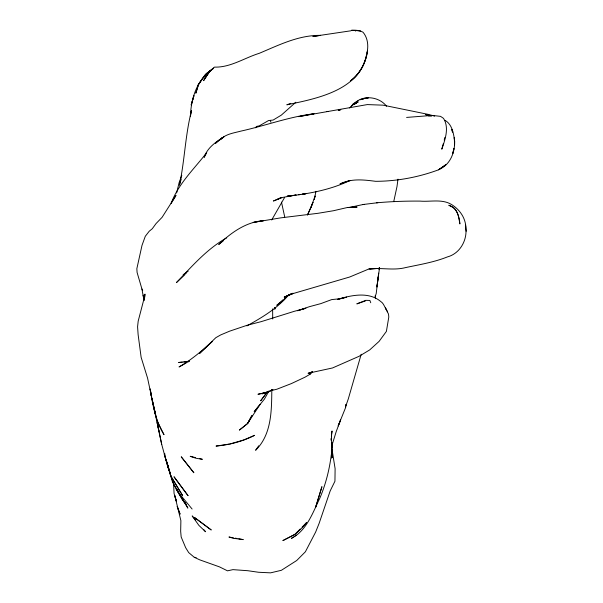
<?xml version="1.0" encoding="UTF-8"?>
<svg xmlns="http://www.w3.org/2000/svg" width="603" height="603" viewBox="0 0 603 603"><rect width="100%" height="100%" fill="white"/><g stroke="black" fill="none" stroke-linecap="round" stroke-linejoin="round"><path stroke-width="0.9" d="M331.944 447.78L331.997 444.577M272.699 318.995L272.639 308.879M271.817 389.432C271.584 410.462 271.765 434.416 255.612 450.275L258.725 445.783M144.373 299.555L144.954 294.098L144.577 297.648M144.238 300.324L144.532 296.789L138.185 321.143L137.582 326.773L138.125 334.642L141.132 357.33L147.584 378.164L151.564 396.902M379.551 267.634L376.92 287.028L378.187 276.852M275.013 307.432L274.81 309.196L275.036 307.372M330.926 440.077L331.153 438.26M331.379 436.444L332.049 430.987C330.354 439.12 333.075 447.253 331.213 455.378C329.336 470.046 325.635 484.45 319.876 498.086C312.769 512.625 306.723 530.572 291.46 538.351L293.533 536.979M376.589 202.849L377.764 202.706C391.844 201.492 405.977 200.98 420.11 201.108C430.286 201.982 441.728 198.847 450.999 204.206C459.81 209.407 465.976 218.316 465.923 228.778C466.993 240.929 459.592 253.705 447.388 256.923C433.956 262.297 419.628 264.596 405.555 267.596C393.767 270.657 381.85 267.574 369.971 268.885L379.34 268.403L369.074 268.976L369.609 268.682L349.71 277.003L289.033 294.754L293.073 293.284L284.269 297.075L293.073 293.284M378.413 275.006L378.639 273.159L376.219 293.48L375.111 296.887M397.98 179.166L396.993 186.538L393.782 201.379M191.528 110.635L190.382 116.341C190.993 99.714 196.163 81.556 210.048 71.199M191.505 110.703C185.196 135.155 184.737 160.609 179.408 185.204L181.217 179.083M315.98 191.294L314.276 199.48L315.045 196.035L310.982 207.515L307.394 215.135M366.586 54.617C359.803 90.405 316.703 98.606 286.824 104.809L290.85 103.354M366.978 52.921C368.599 45.851 367.853 37.929 363.014 32.215L360.594 31.062L356.984 30.331L351.685 30.15M176.641 192.968L179.038 182.913L181.804 175.307M444.215 140.107L444.856 137.484M443.356 143.597L441.795 149.19C445.127 139.595 449.423 127.776 443.514 118.346L440.514 116.349L432.321 115.422L406.595 117.419M361.205 354.247L348.263 399.035L345.406 407.168L345.918 404.575L345.67 407.417L338.177 425.952L340.574 419.959L336.203 431.627L332.117 444.848M310.982 207.515L313.002 202.299L307.756 214.374M269.066 390.804L264.378 399.163L254.157 411.743L260.187 404.251L247.961 422.816L252.024 415.505L247.788 423.359L239.497 430.014L247.788 423.359L251.489 416.417M284.571 197.528L271.689 219.989M206.603 152.853L204.191 157.323C207.198 147.886 215.851 141.848 223.901 136.926L220.185 139.708C225.703 133.934 233.798 133.022 241.11 131.062C265.441 125.688 289.123 116.771 314.065 113.726L298.658 116.628L367.302 104.583L383.214 105.178L428.793 114.495L434.657 116.145M204.741 75.594L198.101 85.249L198.41 84.767L195.832 93.231L198.553 84.201L205.269 74.516L210.726 70.347M267.265 391.988L260.654 400.822L267.672 391.4M351.006 106.723L353.215 103.791L357.963 100.98M206.007 153.584L206.535 152.906M206.739 152.604C194.151 169.021 178.533 183.455 171.162 203.286L175.986 195.432L162.101 217.306L156.049 223.57L152.273 228.733L149.227 231.228L145.293 236.286L141.999 245.391L136.843 268.719L137.092 272.466L141.931 288.988L143.861 299.706M272.571 389.734L270.001 390.865L276.807 389.244L291.392 383.583L305.11 377.124L310.04 374.237L312.075 371.817M310.04 374.237L312.369 371.463M288.671 294.882C277.372 308.465 262.086 317.457 246.898 325.906M255.371 127.798L256.607 126.426L259.252 125.876L268.554 120.547L273.144 120.057L281.3 115.143L295.824 102.231M349.657 108.027L353.162 104.334L358.174 101.93L353.2 104.764C361.589 94.339 378.812 96.133 386.553 106.249M288.603 294.905L283.47 300.279L276.777 305.322L283.011 299.774M266.33 392.53L267.272 391.551M300.121 529.095L294.89 534.386L282.995 540.529L294.89 534.386L302.337 527.55L306.663 522.469L302.088 527.105M185.038 274.538L176.4 282.626C191.912 266.383 206.844 248.994 226.705 237.831M284.397 298.545L287.865 295.462M223.14 240.996L218.731 244.464C231.039 232.705 246.084 221.829 263.617 220.66L253.192 222.439L280.794 217.856L317.977 213.304L333.444 210.733L347.479 207.485L356.931 207.093L347.479 207.485M354.926 104.048L357.006 102.51M310.997 372.262L309.588 373.287L311.962 372.209L308.043 373.28L332.517 367.966L359.079 356.298L369.707 349.906L379.106 341.366L386.395 331.394L388.799 317.012L388.505 314.057L385.34 307.907L387.601 311.781M188.159 271.177L183.131 274.78L186.433 272.993M213.613 68.124L206.143 73.8L208.57 72.443M213.462 68.463L210.085 70.875L203.58 80.689L209.565 71.018L204.651 78.571L210.085 70.875L214.502 67.114C230.376 67.634 244.486 57.896 259.215 53.328C278.895 45.097 298.56 35.072 320.592 35.366L313.537 36.474M438.6 169.79L445.7 164.807L438.6 169.79C418.535 177.237 396.978 181.277 375.571 181.315C363.473 179.739 351.315 178.33 340.002 183.938L349.83 180.568C330.429 189.839 308.487 193.97 287.194 196.133L295.99 195.108M439.18 169.383C450.283 164.679 454.835 152.597 454.677 141.321C453.66 133.874 452.205 124.376 445.067 120.359M294.905 536.059L296.284 535.14M186.229 362.961L179.038 366.956C191.113 360.006 201.854 350.969 212.113 341.607L199.495 353.501L215.844 337.672L220.668 334.936L229.653 331.16L247.049 325.296L261.348 321.603L294.452 311.261L305.932 308.246L297.565 310.741L309.369 306.693L320.834 303.611L331.725 299.585L339.7 298.779L346.642 297.196L338.193 299.307M187.827 362.071L189.425 361.182L178.631 362.486L182.166 362.222M265.116 392.252L261.898 393.872L266.518 392.357L257.956 394.287L268.365 391.965L272.993 389.719M279.257 198.5L281.533 197.407L273.408 201.025L282.694 197.43L295.967 195.025M286.244 296.57L292.478 293.684M277.169 199.45L278.503 198.869M365.365 300.972L356.833 303.874L365.75 300.354L369.895 300.437L370.747 302.751M337.386 299.397C351.217 295.274 368.765 291.272 380.847 301.598C383.478 303.196 384.33 306.43 385.928 308.894M229.879 443.996L243.748 439.964L254.602 435.328C242.61 441.502 229.411 444.871 216.01 446.084L228.959 444.14M363.797 98.9L360.157 99.721L364.973 98.251L368.358 97.874L365.622 98.493M348.836 207.598L363.119 204.507L377.764 202.706M312.776 36.466L350.871 30.798M298.696 194.724L300.498 194.468L298.681 194.663M302.307 194.211L305.909 193.706L302.291 194.181M363.119 204.507L364.22 204.372M428.68 116.078L431.341 115.776L425.62 114.653L431.771 115.927M288.731 195.983L293.284 195.493M183.938 362.094L187.473 361.83M351.368 30.451L355.574 30.376L355.717 31.175M356.916 30.632L360.594 31.062M327.007 111.389L328.552 111.6M176.377 500.95L174.757 495.538L180.885 520.638L180.666 531.266L181.171 536.971L185.664 547.697L188.686 552.589L194.287 557.308L196.141 557.579M233.406 537.823L228.936 537.009L233.293 538.283L243.243 539.61L238.773 538.796M235.193 538.147L236.979 538.471M195.402 457.587L190.194 456.298L195.787 458.212L202.359 459.305L199.751 458.657M194.287 557.308L199.706 559.833L219.484 566.88L227.519 570.837L232.931 569.639L247.818 570.717L258.536 572.262L270.574 572.85L281.375 570.302L296.721 560.504L305.382 551.783L315.648 532.042L319.1 523.427L330.195 490.887L334.944 481.217L335.11 468.659L332.057 449.65M195.666 520.042L192.176 515.912L198.854 525.349L205.555 531.748L203.814 529.683M151.948 398.508L161.717 444.434L167.536 465.915L174.139 485.325L178.79 492.937L192.116 509.03M180.606 495.854L172.511 482.076L166.39 460.76L170.257 473.272M185.098 502.759L186.093 504.296L182.355 499.736L176.121 488.95L187.88 508.118L184.458 501.877M181.503 497.287L184.081 501.975L182.784 499.525M141.931 288.988L142.707 290.631M177.312 489.515L178.79 492.937M180.063 513.839L177.184 506.422L180.003 514.223M452.755 131.974L451.851 129.479L452.386 132.034M270.34 120.487L270.92 122.243M176.325 501.048L174.079 493.54L173.566 483.44M151.941 398.636L157.164 421.09L164.016 434.673C155.491 420.886 152.657 404.703 150.17 388.927L150.976 393.231M281.48 202.095L284.722 216.974M153.938 407.643L155.574 414.834L152.514 401.244M167.182 462.953L168.689 469.692L167.189 462.561M157.187 422.605L158.958 431.062M157.195 422.65L161.717 444.434M152.114 399.254L150.825 393.02L151.572 396.676L151.3 394.95M164.694 453.411L164.966 455.129M143.778 298.771L143.243 295.146L143.853 300.234M375.224 295.628L375.556 298.681M465.493 224.474L466.157 231.296M331.906 455.717L332.08 457.496L331.967 442.768M332.049 450.592L331.756 457.903L332.049 450.592M379.317 267.649L379.099 269.458L379.332 267.634M367.559 50.388C366.172 62.23 360.308 73.551 350.644 80.764C360.406 73.491 365.825 62.222 367.559 50.388M453.863 148.655L452.906 153.154L453.863 148.655M192.764 99.676L191.166 105.095L193.962 95.621L192.764 99.676M321.889 486.809L315.557 507.477L321.889 486.809M218.527 140.597L215.414 143.386L222.605 137.499L218.527 140.597M339.157 110.145L338.253 110.485L340.831 109.61L339.157 110.145M453.26 207.409L448.813 205.261C456.916 207.771 459.282 216.447 459.901 223.954C458.77 218.158 458.348 211.329 453.26 207.409M211.133 529.894L194.588 517.57L211.133 529.894M193.797 472.677L181.299 456.901L193.797 472.677M188.008 495.636L174.063 476.875L188.008 495.636M182.498 495.417L170.935 476.31L164.31 454.225L170.935 476.31L182.498 495.417M454.443 139.602L454.285 137.492L454.572 144.78L454.443 139.602"/></g></svg>
